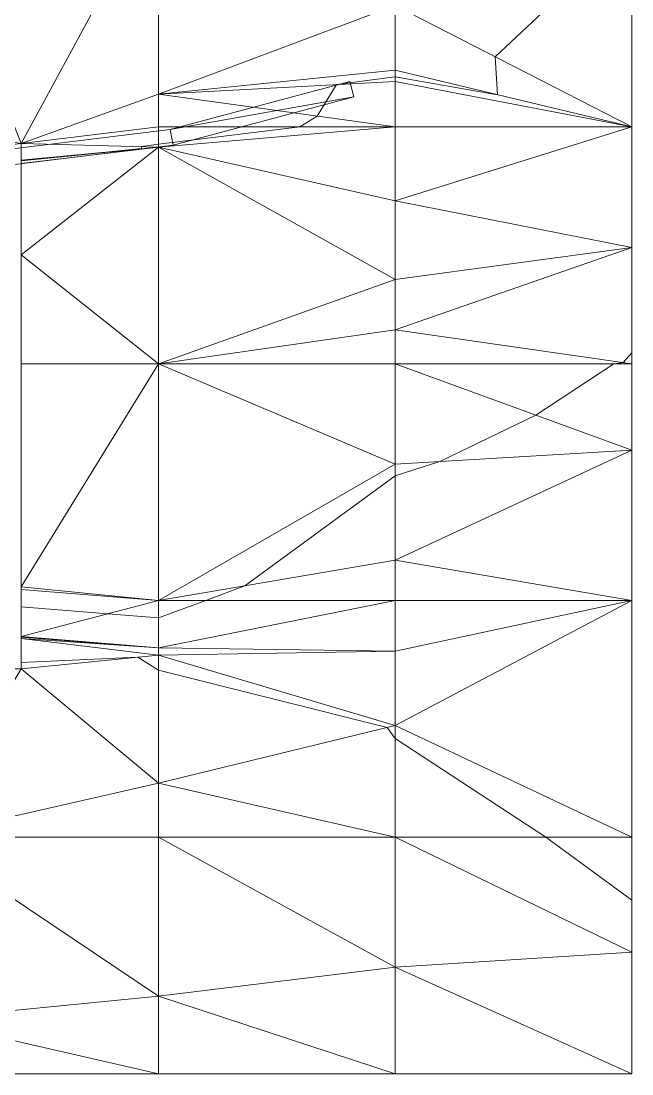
# Model space of a CAD drawing. Header units: millimetres. Extents: x -31422 to 28571, y -18299 to 14701.
# Drawn here: x 20832 to 28571, y -18299 to -4957 of the extents above; entities that cross this region are included whole.
import ezdxf

# ---------------------------------------------------------------- set-up
doc = ezdxf.new("R2010")
doc.units = ezdxf.units.MM
for name, color, linetype, lineweight in [('A-WALL', 113, 'Continuous', 9), ('C-TOPO', 7, 'Continuous', 9), ('C-TOPO-MAJR', 7, 'Continuous', 9)]:
    doc.layers.add(name, color=color, linetype=linetype, lineweight=lineweight)

msp = doc.modelspace()

# ---------------------------------------------------------------- linework, layer by layer
at = {"layer": 'C-TOPO-MAJR'}
for points in [[(20832, -6729, 2000), (22359, -6573, 2000), (22359, -6548, 2000), (22571, -6515, 2000), (24365, -6299, 2000), (24584, -6162, 2000), (24826, -5762, 2000), (25571, -5665, 2000), (26867, -5891, 2000), (26840, -5412, 2000), (28571, -3783, 2000)], [(20832, -12380, 1000), (21931, -12467, 1000), (22571, -12518, 1000), (23171, -12299, 1000), (23668, -12113, 1000), (25571, -10719, 1000), (26136, -10539, 1000), (27355, -9950, 1000), (28340, -9299, 1000), (28460, -9283, 1000), (28571, -9163, 1000)], [(20832, -13087, 0), (22310, -13019, 0), (22571, -13183, 0), (25471, -13907, 0), (25571, -14048, 0), (27480, -15299, 0), (28571, -16098, 0)]]:
    msp.add_polyline3d(points, dxfattribs=at)

# ---------------------------------------------------------------- meshes
at = {"layer": 'A-WALL'}
mesh = msp.add_polyface(dxfattribs=at)
corners = [(22722, -6332, 1864), (22722, -6332, 3062), (24997, -5723, 2464), (24997, -5723, 1864)]
mesh.append_faces([[corners[k] for k in face] for face in [(2, 3, 0, 1)]])
mesh = msp.add_polyface(dxfattribs=at)
corners = [(22760, -6529, 1864), (22722, -6332, 1864), (24997, -5723, 1864), (25049, -5916, 1864)]
mesh.append_faces([[corners[k] for k in face] for face in [(0, 1, 2, 3)]])
mesh = msp.add_polyface(dxfattribs=at)
corners = [(22760, -6529, 3066), (25049, -5916, 2464), (24997, -5723, 2464), (22722, -6332, 3062)]
mesh.append_faces([[corners[k] for k in face] for face in [(0, 1, 3), (2, 3, 1)]], dxfattribs={"vtx1": -1})
mesh = msp.add_polyface(dxfattribs=at)
corners = [(25049, -5916, 2464), (25049, -5916, 1864), (24997, -5723, 1864), (24997, -5723, 2464)]
mesh.append_faces([[corners[k] for k in face] for face in [(0, 1, 2, 3)]])
mesh = msp.add_polyface(dxfattribs=at)
corners = [(22760, -6529, 1864), (25049, -5916, 1864), (25049, -5916, 2464), (22760, -6529, 3066)]
mesh.append_faces([[corners[k] for k in face] for face in [(2, 3, 0, 1)]])
mesh = msp.add_polyface(dxfattribs=at)
corners = [(20695, -6581, 1864), (20695, -6581, 3064), (22722, -6332, 3064), (22722, -6332, 1864)]
mesh.append_faces([[corners[k] for k in face] for face in [(1, 2, 3, 0)]])
mesh = msp.add_polyface(dxfattribs=at)
corners = [(20719, -6780, 1864), (20695, -6581, 1864), (22722, -6332, 1864), (22760, -6529, 1864)]
mesh.append_faces([[corners[k] for k in face] for face in [(0, 1, 2, 3)]])
mesh = msp.add_polyface(dxfattribs=at)
corners = [(20719, -6780, 3064), (22760, -6529, 3064), (22722, -6332, 3064), (20695, -6581, 3064)]
mesh.append_faces([[corners[k] for k in face] for face in [(0, 1, 2, 3)]])
mesh = msp.add_polyface(dxfattribs=at)
corners = [(22760, -6529, 3064), (22760, -6529, 1864), (22722, -6332, 1864), (22722, -6332, 3064)]
mesh.append_faces([[corners[k] for k in face] for face in [(0, 1, 2, 3)]])
mesh = msp.add_polyface(dxfattribs=at)
corners = [(22760, -6529, 1864), (22760, -6529, 3066), (22722, -6332, 3062), (22722, -6332, 1864)]
mesh.append_faces([[corners[k] for k in face] for face in [(2, 3, 0, 1)]])
mesh = msp.add_polyface(dxfattribs=at)
corners = [(20719, -6780, 1864), (22760, -6529, 1864), (22760, -6529, 3064), (20719, -6780, 3064)]
mesh.append_faces([[corners[k] for k in face] for face in [(3, 0, 1, 2)]])
at = {"layer": 'C-TOPO'}
mesh = msp.add_polyface(dxfattribs=at)
corners = [(17337, -6523, 3463), (17348, -6523, 3463), (17033, -6299, 3505), (18206, -6830, 3400), (17033, -4701, 3815), (19571, -3299, 3380), (19571, -6299, 3400), (20832, -6507, 2767), (22571, -6299, 2595), (22571, -5883, 2816), (22571, -6553, 1894), (25571, -6299, 1600), (25571, -5722, 1731), (28571, -6299, 1480), (25571, -5581, 2396), (22571, -3299, 2870), (17033, -299, 3885), (17033, -3299, 3815), (19571, -299, 3440), (22571, -299, 2820), (19571, 141, 3440), (25571, -299, 2460), (22571, 1289, 2908), (17033, 2126, 1480), (19571, 1741, 1760), (22571, 2701, 2760), (25571, 2210, 2500), (25571, -3299, 2520), (28571, -2657, 2206), (25571, -4010, 2500), (28571, -3299, 2100), (25571, -4761, 2381), (28571, -299, 2100), (25571, 1350, 2500), (28571, 2701, 2150)]
mesh.append_faces([[corners[k] for k in face] for face in [(0, 1, 2), (1, 3, 4), (5, 6, 7), (7, 8, 9), (6, 4, 3), (10, 11, 8), (11, 9, 8), (9, 11, 12), (11, 13, 12), (12, 13, 14), (9, 12, 14), (9, 15, 7), (16, 17, 18), (5, 17, 4), (5, 15, 19), (15, 5, 7), (18, 19, 20), (19, 18, 5), (19, 21, 22), (5, 18, 17), (4, 6, 5), (16, 18, 20), (23, 16, 20), (23, 20, 24), (24, 22, 25), (22, 24, 20), (25, 22, 26), (20, 19, 22), (27, 19, 15), (21, 27, 28), (29, 27, 15), (30, 27, 29), (27, 21, 19), (14, 13, 31), (31, 15, 9), (28, 27, 30), (13, 30, 31), (30, 29, 31), (29, 15, 31), (21, 28, 32), (33, 26, 22), (34, 33, 32), (33, 21, 32), (21, 33, 22), (31, 9, 14)]])
mesh = msp.add_polyface(dxfattribs=at)
corners = [(17812, -13166, -721), (17812, -11360, -708), (17461, -11000, -730), (17812, -11340, -708), (17812, -11309, -298), (17348, -6531, 3462), (17358, -6934, -430), (17624, -6901, 1773), (18045, -6829, 3400), (17795, -6859, 3400), (17840, -6875, 3111), (17812, -10995, -298), (17812, -11216, -298), (17033, -6299, 3505), (17140, -6523, 2068), (17337, -6523, 3463), (17348, -6523, 3463), (18043, -6850, 3111), (18161, -6835, 3283), (18206, -6830, 3400), (20832, -9299, 1711), (22571, -9299, 1500), (20832, -7921, 1711), (22571, -6553, 1894), (20832, -6763, 1877), (20832, -12125, 1125), (19571, -6299, 3400), (19571, -6662, 3400), (20832, -6507, 2767), (20832, -6719, 2767), (20832, -6730, 1909), (25571, -9299, 1180), (25571, -8871, 1390), (25571, -10573, 1028), (28571, -9299, 985), (25571, -8232, 1511), (25571, -11790, 792), (28571, -10394, 877), (22571, -12299, 1120), (28571, -12299, 360), (28571, -7828, 1147), (25571, -6299, 1600), (25571, -7233, 1476), (22571, -6299, 2595), (28571, -6299, 1480)]
mesh.append_faces([[corners[k] for k in face] for face in [(0, 1, 2), (1, 3, 2), (3, 4, 2), (5, 6, 7), (8, 9, 10), (9, 7, 10), (11, 2, 12), (5, 7, 9), (13, 14, 15), (9, 16, 5), (8, 16, 9), (10, 17, 8), (12, 2, 4), (8, 18, 19), (8, 17, 18), (20, 21, 22), (22, 23, 24), (21, 20, 25), (26, 27, 28), (27, 26, 19), (23, 29, 30), (29, 23, 28), (23, 30, 24), (19, 16, 8), (21, 31, 32), (31, 21, 33), (32, 31, 34), (21, 32, 35), (33, 36, 37), (33, 21, 38), (34, 31, 37), (36, 39, 37), (37, 31, 33), (25, 38, 21), (32, 34, 40), (41, 23, 42), (23, 43, 28), (35, 40, 42), (40, 35, 32), (42, 44, 41), (44, 42, 40), (35, 42, 23), (23, 21, 35), (21, 23, 22), (33, 38, 36)]])
mesh = msp.add_polyface(dxfattribs=at)
corners = [(17812, -13166, -721), (16571, -15299, -820), (19571, -15299, -720), (16571, -17799, -840), (19571, -17607, -662), (16571, -18299, -1180), (19571, -18299, -860), (20415, -13166, -607), (19571, -13166, -600), (22571, -14615, -269), (22571, -12994, 36), (20832, -13166, -202), (20656, -13166, -571), (22571, -17315, -316), (20832, -12763, 790), (20832, -12764, 781), (22571, -12901, 790), (20832, -12755, 794), (22571, -12299, 1120), (25571, -12299, 520), (20832, -12783, 777), (25571, -12941, 279), (20832, -12161, 1120), (22571, -18299, -620), (25571, -16946, -125), (25571, -18299, -600), (22571, -15299, -320), (28571, -18299, -580), (28571, -16757, -33), (25571, -15299, -70), (28571, -15299, 40), (25571, -13883, 9), (28571, -12299, 360), (25571, -11790, 792), (20832, -12125, 1125)]
mesh.append_faces([[corners[k] for k in face] for face in [(0, 1, 2), (1, 3, 4), (3, 5, 6), (7, 8, 2), (8, 0, 2), (9, 10, 11), (11, 12, 2), (4, 13, 2), (7, 2, 12), (2, 9, 11), (1, 4, 2), (14, 15, 16), (17, 14, 16), (18, 16, 19), (10, 16, 20), (16, 15, 20), (17, 16, 18), (16, 10, 21), (10, 20, 11), (17, 18, 22), (4, 6, 23), (24, 13, 25), (23, 13, 4), (25, 13, 23), (26, 13, 24), (27, 28, 24), (28, 29, 24), (24, 25, 27), (30, 29, 28), (16, 21, 19), (26, 9, 2), (29, 9, 26), (10, 9, 31), (29, 30, 31), (29, 31, 9), (21, 32, 19), (32, 21, 31), (30, 32, 31), (21, 10, 31), (26, 24, 29), (18, 19, 33), (13, 26, 2), (33, 19, 32), (22, 18, 34), (4, 3, 6)]])

doc.saveas('drawing.dxf')
